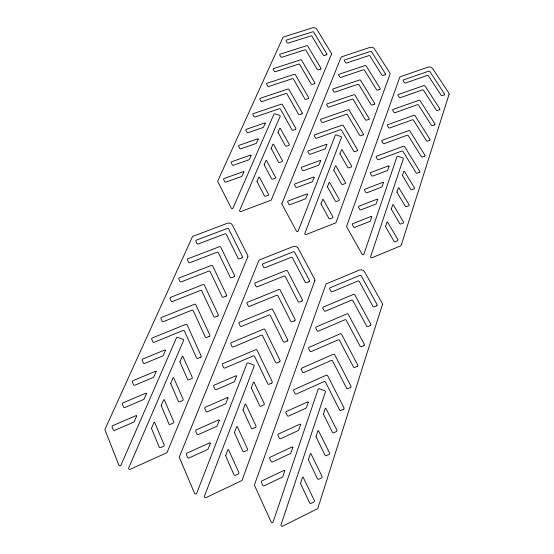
<?xml version="1.0" encoding="UTF-8"?>
<svg xmlns="http://www.w3.org/2000/svg" width="554" height="554" viewBox="0 0 554 554"><rect width="100%" height="100%" fill="white"/><g stroke="black" fill="none" stroke-linecap="round" stroke-linejoin="round"><path stroke-width="0.83" d="M281.806 203.817L341.049 57.464A1.724 1.357 13.5 0 1 341.887 56.73L369.996 47.409A3.414 2.659 15.1 0 1 374.559 48.96L389.898 73.059A1.731 1.364 16.6 0 1 390.051 74.132L335.876 222.812L306.196 234.522A0.969 0.859 14.2 0 1 304.852 233.407L341.465 137.565A0.907 0.755 14.9 0 0 340.876 136.561L336.32 134.989A0.907 0.755 14.5 0 0 335.191 135.398L298.177 231.053A0.969 0.859 13.1 0 1 296.404 231.066L281.799 203.824M251.322 387.89L259.591 405.611A1.073 1.053 14.8 0 0 261.017 406.137L263.676 404.946A1.073 1.053 16.4 0 0 264.196 403.554L253.961 382.128L253.407 382.329L251.329 387.855M396.92 192.134L405.237 206.192A0.942 0.803 22.7 0 0 406.491 206.635L408.693 205.769A0.942 0.796 22.9 0 0 409.046 204.689L398.79 187.709L398.34 187.834L396.92 192.134M146.54 393.492L143.908 399.386L124.948 407.474A1.129 1.053 -29.9 0 1 123.507 406.941L122.427 404.261A1.129 1.053 -29.3 0 1 123.071 402.841L145.944 393.139L146.54 393.52M284.846 470.699L282.637 476.98L264.182 485.789A1.143 1.115 88.5 0 1 262.693 485.228L261.405 482.389A1.143 1.115 88.8 0 1 261.945 480.872L284.209 470.298L284.846 470.734M391.29 209.156L399.656 223.504A0.956 0.817 23.3 0 0 400.923 223.954L403.16 223.061A0.956 0.817 23.4 0 0 403.513 221.96L393.195 204.627L392.724 204.779L391.297 209.107M242.977 409.918L251.281 428.062A1.087 1.08 10.7 0 0 252.728 428.602L255.429 427.369A1.087 1.08 15.8 0 0 255.962 425.943L245.678 404.005L245.117 404.219L242.977 409.918M136.672 415.971L133.992 422.003L114.685 430.368A1.156 1.073 -35 0 1 113.224 429.828L112.143 427.086A1.156 1.073 -34.5 0 1 112.808 425.624L136.062 415.611L136.672 415.971M385.522 226.572L393.942 241.219A0.963 0.838 23.9 0 0 395.231 241.676L397.488 240.755A0.963 0.838 24.1 0 0 397.855 239.626L387.468 221.939L386.997 222.092L385.529 226.544M234.411 432.529L242.756 451.115A1.108 1.101 -67.2 0 0 244.217 451.662L246.966 450.395A1.108 1.101 -71.7 0 0 247.506 448.927L237.209 426.476L236.606 426.677L234.411 432.529M225.617 455.748L233.996 474.792A1.143 1.115 -71.1 0 0 235.471 475.346L238.268 474.037A1.136 1.115 -72.7 0 0 238.829 472.527L228.456 449.516L227.874 449.737L225.623 455.713M265.234 123.272L263.365 127.42L248.123 132.676A0.921 0.769 7.1 0 1 246.904 132.247L245.865 130.294A0.921 0.769 7 0 1 246.315 129.297L264.722 122.981L265.234 123.272M258.268 139.137L256.336 143.382L240.9 148.777A0.928 0.783 6.4 0 1 239.674 148.347L238.629 146.353A0.928 0.783 6.3 0 1 239.093 145.328L257.748 138.839L258.268 139.137M389.067 166.179L387.544 170.459L372.877 176.006A0.928 0.783 18.6 0 1 371.637 175.57L370.453 173.554A0.928 0.783 18.5 0 1 370.827 172.516L388.534 165.854L389.067 166.2M251.149 155.355L250.623 155.051L231.704 161.726A0.942 0.803 5.5 0 0 231.226 162.772L232.278 164.808A0.942 0.803 5.6 0 0 233.518 165.244L249.196 159.684L251.142 155.425M383.43 182.654L381.872 187.03L367.004 192.737A0.935 0.796 18.8 0 1 365.758 192.293L364.567 190.237A0.935 0.796 18.6 0 1 364.947 189.177L382.89 182.328L383.43 182.654M243.864 171.941L241.89 176.359L225.97 182.093A0.956 0.817 4.7 0 1 224.716 181.65L223.664 179.572A0.956 0.817 4.6 0 1 224.148 178.499L243.331 171.629L243.864 171.941M236.558 376.138L234.314 381.803L216.316 389.621A1.073 1.039 -10 0 1 214.897 389.095L213.726 386.498A1.073 1.039 -9.8 0 1 214.28 385.127L235.962 375.764L236.558 376.138M377.669 199.502L376.048 203.99L361 209.848A0.949 0.817 19.1 0 1 359.74 209.398L358.542 207.3A0.949 0.817 18.8 0 1 358.93 206.213L377.122 199.17L377.662 199.523M228.061 397.917L225.755 403.728L207.466 411.795A1.094 1.066 -21.1 0 1 206.033 411.262L204.855 408.603A1.094 1.06 -20.3 0 1 205.423 407.197L227.459 397.537L228.061 397.917M371.769 216.739L370.141 221.316L354.858 227.355A0.963 0.838 19.3 0 1 353.584 226.898L352.379 224.758A0.956 0.838 19.1 0 1 352.773 223.643L371.215 216.399L371.769 216.759M339.969 153.839L347.732 167.398A0.928 0.783 16.4 0 0 348.965 167.834L351.181 167.01A0.921 0.776 16.5 0 0 351.568 165.978L341.998 149.608L341.513 149.732L339.969 153.818M179.912 361.866L187.536 379.282A1.08 1.032 -15.4 0 0 188.942 379.802L191.663 378.645A1.08 1.032 -14.6 0 0 192.238 377.274L182.806 356.229L182.204 356.444L179.912 361.831M219.342 420.264L216.946 426.255L198.38 434.565A1.115 1.087 -34.5 0 1 196.926 434.017L195.749 431.296A1.115 1.08 -33.1 0 1 196.338 429.849L218.726 419.884L219.342 420.264M323.432 414.129L332.358 432.196A1.094 1.046 48.4 0 0 333.792 432.729L336.396 431.511A1.094 1.046 48 0 0 336.86 430.084L325.828 408.284L325.288 408.492L323.432 414.101M333.778 170.168L341.589 184.004A0.935 0.796 16.4 0 0 342.836 184.447L345.08 183.603A0.935 0.796 16.5 0 0 345.474 182.543L335.876 165.854L335.371 165.951L333.785 170.147M210.388 443.214L207.93 449.363L189.053 457.936A1.143 1.101 -45.6 0 1 187.584 457.389L186.4 454.599A1.143 1.101 -44.2 0 1 187.003 453.11L209.765 442.819L210.388 443.214M170.68 383.451L178.326 401.276A1.101 1.053 -23.3 0 0 179.752 401.809L182.515 400.611A1.101 1.053 -22.5 0 0 183.104 399.212L173.651 377.669L173.035 377.89L170.68 383.451M315.988 436.614L324.969 455.118A1.115 1.066 56.8 0 0 326.424 455.658L329.069 454.398A1.115 1.066 56.1 0 0 329.54 452.937L318.411 430.603L317.892 430.832L315.995 436.58M327.456 186.871L335.302 200.991A0.949 0.817 16.4 0 0 336.562 201.434L338.84 200.569A0.942 0.817 16.6 0 0 339.242 199.488L329.568 182.439L329.062 182.598L327.456 186.843M308.349 459.695L317.38 478.642A1.136 1.094 66 0 0 318.855 479.196L321.542 477.894A1.136 1.087 65.1 0 0 322.026 476.398L310.863 453.532L310.302 453.754L308.349 459.695M320.981 203.955L328.875 218.366A0.956 0.838 16.4 0 0 330.149 218.823L332.455 217.923A0.956 0.831 16.6 0 0 332.871 216.822L323.141 199.426L322.65 199.544L320.995 203.907M161.207 405.604L168.873 423.858A1.122 1.073 -31.9 0 0 170.32 424.399L173.125 423.166A1.122 1.073 -31.3 0 0 173.734 421.733L164.247 399.669L163.638 399.87L161.207 405.604M300.503 483.393L309.589 502.81A1.163 1.108 74.3 0 0 311.078 503.371L313.813 502.028A1.163 1.108 73.3 0 0 314.312 500.491L303.08 477.056L302.512 477.292L300.51 483.358M151.484 428.346L159.164 447.05A1.15 1.094 -39.8 0 0 160.632 447.597L163.485 446.323A1.143 1.094 -39.4 0 0 164.109 444.848L154.601 422.252L153.97 422.487L151.498 428.277M326.895 144.649L325.198 148.853L310.24 154.247A0.921 0.776 12.7 0 1 309.014 153.818L307.899 151.831A0.921 0.776 12.5 0 1 308.315 150.813L326.368 144.331L326.895 144.649M308.273 402.266L306.258 408.021L288.648 416.054A1.08 1.053 34.9 0 1 287.221 415.521L285.947 412.875A1.08 1.053 33.1 0 1 286.446 411.477L307.664 401.865L308.273 402.266M320.586 160.812L318.855 165.113L303.689 170.667A0.935 0.796 12.4 0 1 302.449 170.23L301.328 168.201A0.928 0.789 12.2 0 1 301.75 167.163L320.06 160.494L320.586 160.812M300.67 424.496L298.571 430.416L280.705 438.685A1.094 1.08 49.6 0 1 279.258 438.145L277.983 435.437A1.094 1.073 46.8 0 1 278.496 434.004L300.046 424.08L300.67 424.496M165.535 350.28L163.028 355.855L144.677 363.445A1.087 1.011 -19.3 0 1 143.278 362.925L142.198 360.377A1.087 1.011 -19 0 1 142.814 359.027L164.947 349.913L165.528 350.315M314.139 177.342L312.366 181.74L296.992 187.453A0.942 0.81 12 0 1 295.732 187.01L294.61 184.939A0.942 0.81 11.9 0 1 295.047 183.88L313.599 177.017L314.139 177.37M292.858 447.313L290.712 453.394L272.554 461.925A1.115 1.101 73.8 0 1 271.086 461.378L269.805 458.601A1.115 1.101 72.7 0 1 270.331 457.126L292.235 446.884L292.858 447.313M156.159 371.623L153.59 377.336L134.941 385.175A1.108 1.032 -24.5 0 1 133.521 384.649L132.441 382.031A1.108 1.032 -24.1 0 1 133.071 380.653L155.563 371.249L156.159 371.623M307.539 194.253L305.753 198.734L290.137 204.627A0.956 0.831 11.6 0 1 288.869 204.177L287.741 202.065A0.956 0.831 11.4 0 1 288.184 200.977L306.999 193.921L307.539 194.253M278.018 132.364L285.296 145.716A0.921 0.776 10.5 0 0 286.522 146.145L288.779 145.342A0.921 0.769 10.7 0 0 289.209 144.331L280.227 128.216L279.728 128.341L278.025 132.323M271.169 148.389L278.475 162.01A0.935 0.789 10 0 0 279.715 162.447L282.007 161.623A0.928 0.789 10.2 0 0 282.443 160.584L273.441 144.158L272.914 144.275L271.176 148.34M264.161 164.773L271.502 178.672A0.942 0.81 9.5 0 0 272.755 179.115L275.075 178.263A0.942 0.81 9.7 0 0 275.525 177.204L266.46 160.431L265.955 160.563L264.161 164.773M256.994 181.532L264.369 195.714A0.956 0.824 8.8 0 0 265.636 196.164L267.991 195.292A0.956 0.824 9.1 0 0 268.448 194.205L259.369 177.1L258.843 177.204L257.008 181.483M402.433 175.466L410.694 189.267A0.935 0.783 22.3 0 0 411.941 189.703L414.108 188.859A0.935 0.783 22.4 0 0 414.454 187.806L404.261 171.165L403.818 171.283L402.439 175.438M382.378 304.742L317.774 508.593L282.595 526.182A1.191 1.136 86.2 0 1 281.03 524.707L325.378 392.017A1.066 1.011 34.7 0 0 324.706 390.695L319.402 388.769A1.06 1.011 33.2 0 0 318.079 389.372L273.191 521.785A1.191 1.136 89.1 0 1 271.093 521.896L254.376 485.082L325.842 284.631A1.994 1.807 19.7 0 1 326.818 283.62L359.394 270.068A3.947 3.525 23 0 1 364.65 271.931L382.212 303.322A2.015 1.807 27.9 0 1 382.378 304.742M449.1 94.215L401.082 245.72L372.011 257.742A0.976 0.859 22.9 0 1 370.633 256.613L403.284 158.922A0.914 0.755 20.2 0 0 402.661 157.904L398.063 156.318A0.914 0.755 19.9 0 0 396.955 156.734L363.902 254.238A0.976 0.859 21.8 0 1 362.136 254.258L346.534 226.565L399.711 77.415A1.731 1.364 17.5 0 1 400.514 76.667L428.104 67.096A3.435 2.673 18.9 0 1 432.702 68.654L448.906 93.127A1.745 1.371 20.6 0 1 449.1 94.215M314.783 280.698L241.994 480.484L205.991 497.617A1.177 1.129 -63.8 0 1 204.474 496.162L254.134 366.166A1.053 1.011 7.9 0 0 253.51 364.864L248.261 362.96A1.053 1.011 5.9 0 0 246.911 363.542L196.712 493.268A1.177 1.129 -60 0 1 194.606 493.372L179.233 457.216L258.753 260.768A1.981 1.794 8.6 0 1 259.778 259.784L293.038 246.585A3.92 3.504 13.3 0 1 298.246 248.427L314.672 279.306A1.987 1.807 17.2 0 1 314.783 280.698M247.797 256.876L166.976 452.66L130.169 469.335A1.184 1.108 -44.1 0 1 128.708 467.908L183.575 340.558A1.06 0.99 -9.7 0 0 182.993 339.277L177.792 337.393A1.06 0.99 -10.4 0 0 176.414 337.961L121.021 465.041A1.184 1.101 -42.7 0 1 118.902 465.131L104.851 429.627L192.273 237.119A1.987 1.766 -0.2 0 1 193.332 236.156L227.265 223.304A3.913 3.462 4.4 0 1 232.424 225.132L247.742 255.505A1.981 1.787 6.4 0 1 247.797 256.876M331.465 54.202L271.231 200.105L240.955 211.503A0.969 0.845 6 0 1 239.647 210.409L280.158 116.382A0.907 0.748 9.7 0 0 279.604 115.398L275.082 113.833A0.907 0.748 9.3 0 0 273.932 114.235L233.033 208.069A0.969 0.845 5.1 0 1 231.247 208.082L217.625 181.276L282.845 37.665A1.717 1.343 9.7 0 1 283.71 36.952L312.338 27.88A3.4 2.638 11.4 0 1 316.867 29.41L331.354 53.149A1.724 1.357 12.7 0 1 331.465 54.202M343.542 409.212L340.98 410.396A1.08 1.025 41.8 0 1 339.554 409.87L325.489 382.087A1.06 1.004 32.4 0 0 324.083 381.574L296.383 393.998A1.066 1.025 28.6 0 1 294.977 393.479L293.71 390.895A1.06 1.025 27.4 0 1 294.202 389.531L326.258 375.217A1.053 0.997 31.3 0 1 327.649 375.73L343.986 407.827A1.08 1.018 41.7 0 1 343.542 409.212M350.502 387.475L347.974 388.624A1.06 0.997 37 0 1 346.575 388.112L332.587 360.959A1.046 0.983 29.3 0 0 331.202 360.46L303.931 372.503A1.053 1.004 25.4 0 1 302.532 371.99L301.279 369.47A1.053 0.997 24.5 0 1 301.75 368.133L333.321 354.255A1.039 0.976 28.5 0 1 334.699 354.761L350.938 386.124A1.06 0.997 37 0 1 350.502 387.475M357.288 366.284L354.802 367.399A1.046 0.976 33.5 0 1 353.417 366.893L339.512 340.357A1.032 0.956 27.1 0 0 338.148 339.858L311.286 351.541A1.039 0.976 23.5 0 1 309.908 351.042L308.654 348.57A1.039 0.976 22.9 0 1 309.118 347.275L340.211 333.813A1.025 0.949 26.5 0 1 341.576 334.304L357.711 364.968A1.046 0.976 33.6 0 1 357.288 366.284M271.716 383.091L269.092 384.247A1.06 1.025 15.6 0 1 267.686 383.728L254.632 356.423A1.046 0.997 7.9 0 0 253.24 355.917L224.938 368.008A1.06 1.018 -2.8 0 1 223.539 367.496L222.369 364.954A1.06 1.011 -2.9 0 1 222.916 363.618L255.664 349.685A1.046 0.99 8.6 0 1 257.049 350.19L272.222 381.734A1.06 1.025 16.6 0 1 271.716 383.091M363.902 345.62L361.457 346.7A1.032 0.956 30.9 0 1 360.086 346.208L346.271 320.254A1.018 0.935 25.5 0 0 344.92 319.762L318.453 331.105A1.025 0.956 22.2 0 1 317.096 330.606L315.849 328.197A1.025 0.949 21.7 0 1 316.306 326.929L346.936 313.862A1.011 0.928 25.1 0 1 348.279 314.347L364.324 344.339A1.032 0.949 31 0 1 363.902 345.62M370.363 325.461L367.946 326.507A1.018 0.928 28.9 0 1 366.596 326.022L352.863 300.635A1.004 0.914 24.3 0 0 351.527 300.157L325.454 311.161A1.011 0.928 21.4 0 1 324.111 310.669L322.871 308.315A1.011 0.928 20.9 0 1 323.314 307.075L353.494 294.396A1.004 0.907 24 0 1 354.83 294.873L370.764 324.208A1.018 0.928 29 0 1 370.363 325.461M279.548 361.797L276.972 362.912A1.046 0.997 15.9 0 1 275.58 362.406L262.582 335.717A1.032 0.976 9.9 0 0 261.211 335.212L233.345 346.942A1.046 0.99 1.7 0 1 231.96 346.437L230.796 343.958A1.046 0.99 1.5 0 1 231.33 342.649L263.579 329.138A1.032 0.969 10.3 0 1 264.944 329.637L280.04 360.467A1.046 0.997 16.6 0 1 279.548 361.797M376.665 305.787L374.282 306.805A1.004 0.907 27.4 0 1 372.946 306.32L359.304 281.487A0.99 0.893 23.4 0 0 357.981 281.01L332.282 291.695A0.997 0.907 20.7 0 1 330.953 291.217L329.72 288.911A0.997 0.907 20.3 0 1 330.156 287.699L359.899 275.386A0.99 0.886 23.1 0 1 361.215 275.857L377.059 304.562A1.004 0.907 27.5 0 1 376.665 305.787M287.187 341.022L284.645 342.109A1.032 0.976 16.1 0 1 283.274 341.61L270.338 315.517A1.018 0.949 11.2 0 0 268.981 315.025L241.544 326.403A1.032 0.969 4.7 0 1 240.18 325.904L239.016 323.474A1.032 0.963 4.4 0 1 239.536 322.206L271.294 309.097A1.018 0.942 11.4 0 1 272.637 309.582L287.664 339.734A1.032 0.976 16.6 0 1 287.187 341.022M294.638 320.766L292.138 321.819A1.018 0.949 16.2 0 1 290.781 321.327L277.907 295.808A1.011 0.928 12 0 0 276.564 295.324L249.535 306.362A1.018 0.942 6.7 0 1 248.192 305.87L247.036 303.502A1.018 0.942 6.5 0 1 247.534 302.255L278.821 289.534A1.004 0.921 12.2 0 1 280.151 290.019L295.109 319.506A1.018 0.949 16.6 0 1 294.638 320.766M200.576 357.226L197.903 358.355A1.066 1.011 -9.1 0 1 196.504 357.836L184.44 331.001A1.053 0.983 -8.4 0 0 183.069 330.496L154.171 342.268A1.073 0.99 -14.6 0 1 152.786 341.763L151.713 339.263A1.066 0.99 -14.4 0 1 152.308 337.954L185.742 324.395A1.046 0.976 -7.2 0 1 187.113 324.893L201.137 355.897A1.06 1.004 -8.3 0 1 200.576 357.226M301.909 301.002L299.444 302.02A1.011 0.928 16.3 0 1 298.1 301.535L285.289 276.571A0.997 0.907 12.7 0 0 283.967 276.093L257.34 286.813A1.004 0.921 8.2 0 1 256.003 286.328L254.854 284.008A1.004 0.921 8 0 1 255.346 282.796L286.169 270.449A0.99 0.9 12.8 0 1 287.484 270.92L302.366 299.769A1.011 0.928 16.6 0 1 301.909 301.002M209.267 336.354L206.635 337.441A1.046 0.983 -4.4 0 1 205.257 336.936L193.228 310.704A1.039 0.956 -4.8 0 0 191.871 310.205L163.423 321.625A1.053 0.969 -10.5 0 1 162.059 321.126L160.985 318.688A1.053 0.969 -10.4 0 1 161.567 317.407L194.482 304.25A1.032 0.956 -3.8 0 1 195.832 304.742L209.814 335.059A1.046 0.983 -3.6 0 1 209.267 336.354M217.743 315.995L215.146 317.054A1.032 0.963 -0.8 0 1 213.789 316.556L201.794 290.905A1.025 0.935 -1.8 0 0 200.458 290.414L172.453 301.494A1.039 0.949 -7.1 0 1 171.096 300.995L170.023 298.613A1.039 0.949 -7 0 1 170.59 297.366L202.999 284.604A1.018 0.928 -1.1 0 1 204.343 285.088L218.276 314.727A1.032 0.963 -0.2 0 1 217.743 315.995M309 281.709L306.577 282.699A0.997 0.907 16.3 0 1 305.247 282.221L292.498 257.79A0.983 0.886 13.1 0 0 291.189 257.326L264.957 267.727A0.997 0.9 9.3 0 1 263.635 267.25L262.492 264.978A0.99 0.9 9.1 0 1 262.97 263.801L293.336 251.807A0.983 0.879 13.3 0 1 294.645 252.278L309.451 280.511A0.997 0.907 16.6 0 1 309 281.709M226.004 296.134L223.456 297.159A1.018 0.942 1.8 0 1 222.112 296.674L210.16 271.585A1.011 0.914 0.5 0 0 208.83 271.1L181.255 281.848A1.025 0.928 -4.3 0 1 179.918 281.363L178.845 279.029A1.025 0.928 -4.3 0 1 179.399 277.817L211.323 265.428A1.004 0.907 1.1 0 1 212.639 265.906L226.531 294.901A1.018 0.935 2.3 0 1 226.004 296.134M234.072 276.758L231.558 277.755A1.004 0.921 3.8 0 1 230.229 277.27L218.324 252.721A0.997 0.893 2.3 0 0 217.009 252.25L189.849 262.686A1.011 0.907 -1.9 0 1 188.526 262.208L187.46 259.923A1.011 0.907 -1.9 0 1 188 258.732L219.439 246.717A0.99 0.886 2.8 0 1 220.748 247.181L234.584 275.553A1.004 0.914 4.2 0 1 234.072 276.758M241.946 257.845L239.473 258.808A0.997 0.893 5.4 0 1 238.158 258.337L226.295 234.307A0.983 0.873 3.8 0 0 224.993 233.843L198.235 243.975A0.997 0.886 0 0 1 196.926 243.504L195.86 241.267A0.997 0.886 0 0 1 196.393 240.111L227.369 228.435A0.983 0.866 4.2 0 1 228.657 228.899L242.444 256.668A0.99 0.893 5.7 0 1 241.946 257.845M419.406 172.329L417.259 173.153A0.921 0.769 21.8 0 1 416.026 172.716L403.014 151.443A0.914 0.748 20 0 0 401.795 151.013L378.617 159.642A0.914 0.762 18.5 0 1 377.392 159.22L376.214 157.239A0.914 0.762 18.3 0 1 376.581 156.221L403.416 146.277A0.907 0.748 19.9 0 1 404.628 146.699L419.738 171.297A0.921 0.762 22 0 1 419.406 172.329M424.586 156.159L422.467 156.955A0.914 0.748 21.5 0 1 421.248 156.533L408.312 135.668A0.9 0.734 19.7 0 0 407.107 135.252L384.234 143.645A0.907 0.748 18.3 0 1 383.022 143.223L381.851 141.284A0.907 0.748 18.2 0 1 382.205 140.287L408.7 130.612A0.9 0.727 19.6 0 1 409.898 131.028L424.911 155.155A0.914 0.748 21.6 0 1 424.586 156.159M429.648 140.335L427.563 141.118A0.9 0.734 21.1 0 1 426.358 140.695L413.499 120.232A0.893 0.72 19.5 0 0 412.308 119.816L389.725 127.988A0.9 0.734 18.2 0 1 388.527 127.572L387.364 125.668A0.893 0.727 18 0 1 387.71 124.698L413.866 115.28A0.886 0.713 19.4 0 1 415.05 115.689L429.973 139.352A0.9 0.734 21.2 0 1 429.648 140.335M434.606 124.858L432.542 125.613A0.893 0.72 20.9 0 1 431.351 125.197L418.582 105.122A0.879 0.706 19.3 0 0 417.404 104.713L395.106 112.663A0.886 0.713 18.1 0 1 393.915 112.254L392.758 110.385A0.886 0.713 17.9 0 1 393.098 109.436L418.921 100.274A0.879 0.699 19.3 0 1 420.098 100.676L434.925 123.895A0.893 0.713 20.9 0 1 434.606 124.858M357.15 150.785L354.962 151.588A0.914 0.762 16.4 0 1 353.743 151.159L341.486 130.218A0.907 0.748 14.7 0 0 340.281 129.795L316.646 138.195A0.914 0.762 12.9 0 1 315.427 137.773L314.326 135.827A0.914 0.755 12.8 0 1 314.727 134.83L342.095 125.142A0.9 0.741 14.8 0 1 343.293 125.564L357.524 149.781A0.914 0.762 16.5 0 1 357.15 150.785M439.461 109.706L437.425 110.44A0.879 0.699 20.6 0 1 436.247 110.031L423.554 90.33A0.873 0.686 19.1 0 0 422.383 89.928L400.369 97.663A0.879 0.699 18 0 1 399.192 97.262L398.042 95.427A0.879 0.699 17.8 0 1 398.374 94.499L423.872 85.579A0.873 0.686 19.1 0 1 425.036 85.981L439.765 108.757A0.879 0.699 20.7 0 1 439.461 109.706M362.988 134.92L360.827 135.695A0.907 0.748 16.4 0 1 359.622 135.28L347.427 114.733A0.893 0.734 14.8 0 0 346.236 114.318L322.913 122.489A0.9 0.741 13.2 0 1 321.708 122.074L320.607 120.163A0.9 0.741 13 0 1 321.001 119.193L348.009 109.768A0.893 0.727 14.9 0 1 349.2 110.184L363.355 133.93A0.907 0.748 16.5 0 1 362.988 134.92M368.694 119.394L366.568 120.149A0.893 0.727 16.3 0 1 365.37 119.733L353.244 99.582A0.886 0.713 14.9 0 0 352.067 99.173L329.041 107.13A0.893 0.727 13.4 0 1 327.85 106.714L326.756 104.845A0.893 0.727 13.2 0 1 327.144 103.889L353.805 94.72A0.879 0.713 14.9 0 1 354.982 95.129L369.054 118.424A0.893 0.727 16.5 0 1 368.694 119.394M444.211 94.866L442.203 95.586A0.873 0.686 20.3 0 1 441.032 95.184L428.422 75.85A0.866 0.672 19 0 0 427.266 75.448L405.521 82.982A0.873 0.686 17.9 0 1 404.358 82.581L403.215 80.787A0.866 0.686 17.7 0 1 403.541 79.873L428.727 71.189A0.859 0.672 18.9 0 1 429.876 71.584L444.516 93.945A0.873 0.686 20.4 0 1 444.211 94.866M295.407 129.428L293.177 130.204A0.914 0.755 10.9 0 1 291.965 129.781L280.456 109.166A0.9 0.741 9.7 0 0 279.264 108.743L255.179 116.922A0.907 0.748 7.7 0 1 253.974 116.506L252.943 114.588A0.907 0.748 7.6 0 1 253.386 113.612L281.266 104.18A0.9 0.734 9.8 0 1 282.457 104.595L295.822 128.438A0.907 0.755 11.1 0 1 295.407 129.428M374.282 104.194L372.184 104.935A0.886 0.713 16.3 0 1 371 104.526L358.937 84.755A0.873 0.699 15 0 0 357.773 84.353L335.045 92.089A0.879 0.713 13.5 0 1 333.868 91.68L332.774 89.845A0.879 0.713 13.4 0 1 333.155 88.91L359.47 79.991A0.873 0.693 15 0 1 360.64 80.392L374.636 103.252A0.886 0.713 16.5 0 1 374.282 104.194M301.888 113.854L299.693 114.609A0.9 0.741 11.2 0 1 298.495 114.193L287.034 93.972A0.893 0.727 10.1 0 0 285.85 93.557L262.09 101.514A0.9 0.734 8.3 0 1 260.899 101.098L259.861 99.221A0.9 0.734 8.2 0 1 260.297 98.266L287.81 89.09A0.886 0.72 10.2 0 1 288.994 89.499L302.297 112.884A0.9 0.741 11.4 0 1 301.888 113.854M379.753 89.319L377.676 90.039A0.879 0.699 16.3 0 1 376.505 89.637L364.511 70.233A0.866 0.686 15.1 0 0 363.355 69.832L340.918 77.366A0.873 0.699 13.7 0 1 339.754 76.964L338.667 75.164A0.873 0.693 13.6 0 1 339.041 74.25L365.024 65.566A0.866 0.679 15.1 0 1 366.18 65.961L380.099 88.398A0.873 0.699 16.4 0 1 379.753 89.319M385.113 74.755L383.063 75.455A0.866 0.686 16.3 0 1 381.9 75.06L369.975 56.009A0.859 0.672 15.1 0 0 368.826 55.622L346.672 62.955A0.866 0.679 13.8 0 1 345.516 62.554L344.436 60.788A0.866 0.679 13.7 0 1 344.803 59.894L370.46 51.439A0.852 0.665 15.1 0 1 371.602 51.827L385.452 73.848A0.866 0.686 16.4 0 1 385.113 74.755M308.232 98.619L306.064 99.353A0.893 0.727 11.6 0 1 304.88 98.944L293.468 79.104A0.879 0.706 10.5 0 0 292.297 78.696L268.849 86.438A0.893 0.72 8.8 0 1 267.665 86.029L266.64 84.18A0.886 0.72 8.7 0 1 267.063 83.245L294.216 74.326A0.879 0.706 10.6 0 1 295.386 74.728L308.633 97.67A0.893 0.72 11.7 0 1 308.232 98.619M314.443 83.702L312.297 84.416A0.879 0.706 11.8 0 1 311.126 84.014L299.769 64.548A0.873 0.693 10.8 0 0 298.613 64.146L275.463 71.681A0.879 0.706 9.2 0 1 274.292 71.272L273.267 69.465A0.879 0.706 9.1 0 1 273.69 68.551L300.49 59.867A0.873 0.693 10.9 0 1 301.646 60.261L314.831 82.775A0.879 0.706 12 0 1 314.443 83.702M320.524 69.098L318.405 69.797A0.873 0.693 12.1 0 1 317.241 69.395L305.94 50.289A0.866 0.679 11.1 0 0 304.79 49.895L281.938 57.228A0.873 0.693 9.6 0 1 280.781 56.827L279.763 55.054A0.873 0.686 9.5 0 1 280.172 54.16L306.632 45.705A0.859 0.679 11.2 0 1 307.775 46.1L320.904 68.19A0.873 0.693 12.2 0 1 320.524 69.098M326.472 54.804L324.381 55.483A0.866 0.679 12.3 0 1 323.231 55.088L311.985 36.329A0.852 0.665 11.3 0 0 310.842 35.941L288.281 43.08A0.859 0.679 9.9 0 1 287.138 42.686L286.12 40.941A0.859 0.672 9.9 0 1 286.522 40.061L312.65 31.834A0.852 0.665 11.4 0 1 313.786 32.222L326.846 53.911A0.866 0.679 12.4 0 1 326.472 54.804"/></g></svg>
